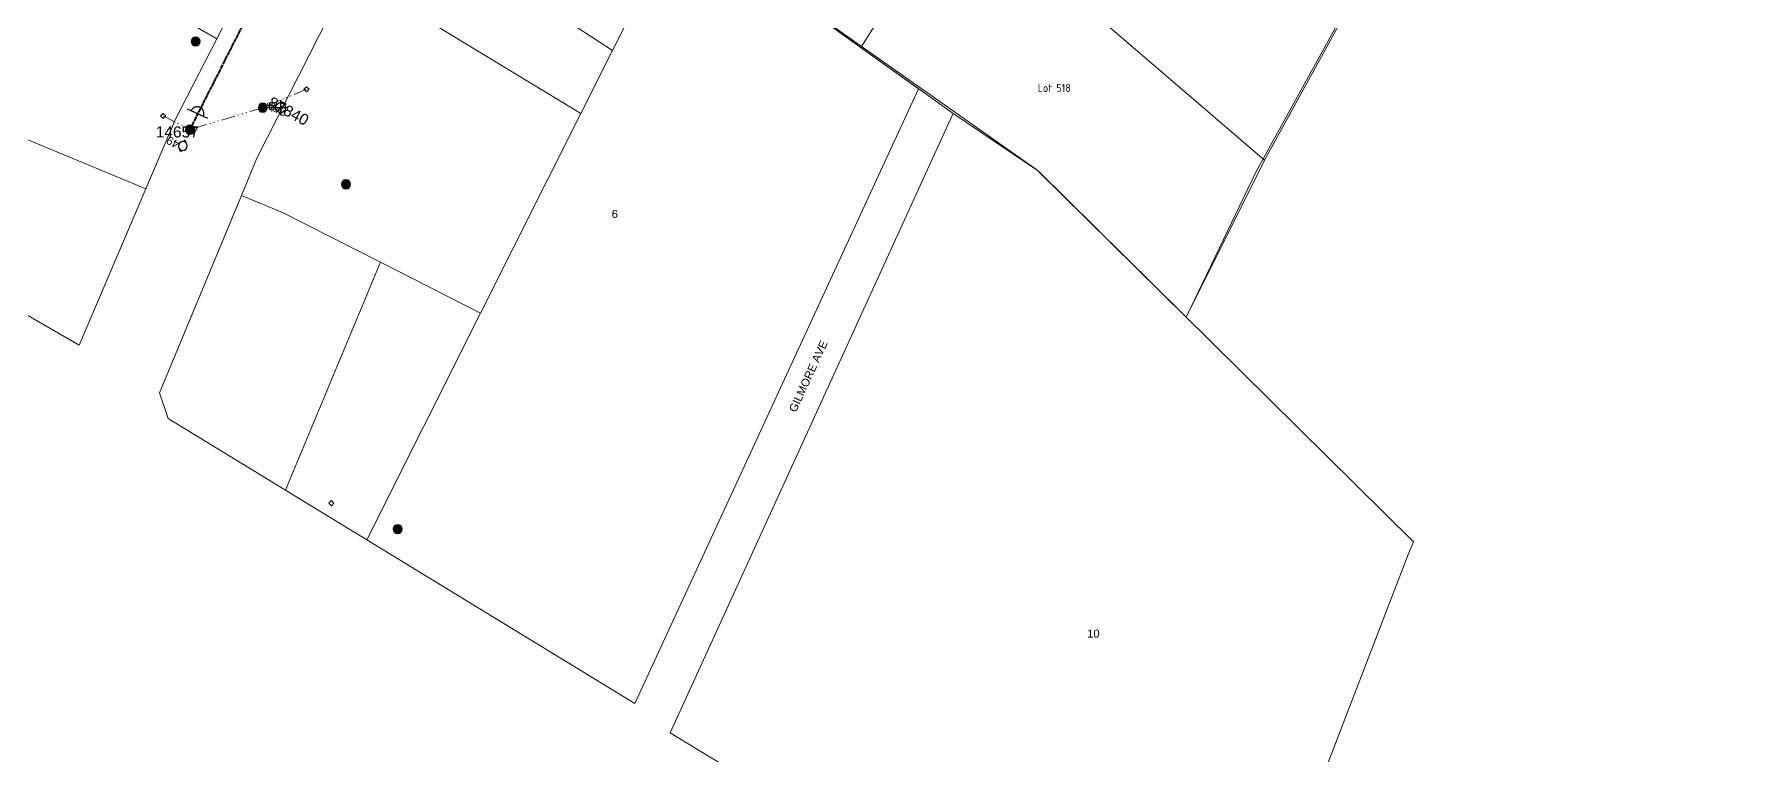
# Model space of a CAD drawing. Header units: metres. Extents: x 279683 to 1215799, y 6210454 to 24863887.
# Drawn here: x 279898.9 to 280284.1, y 6216617.5 to 6216779.8 of the extents above; entities that cross this region are included whole.
import ezdxf
from ezdxf.enums import TextEntityAlignment as Align

# ---------------------------------------------------------------- set-up
doc = ezdxf.new("R2010")
doc.units = ezdxf.units.M
doc.linetypes.add('Cable Exist OH', pattern=[1, 1, 0])
doc.linetypes.add('PHANTOMX2', pattern=[6.6, 3, -0.75, 0.2, -0.75, 0.2, -0.75, 0.2, -0.75])
doc.layers.get('0').update_dxf_attribs({"color": 6})
doc.layers.add('_User Miscellaneous11', color=252, linetype='Continuous', lineweight=13, transparency=0.5)
for name, color, linetype, lineweight in [('_User Miscellaneous5', 121, 'Continuous', 13), ('_User Miscellaneous9', 211, 'Continuous', 13), ('Cadastre Buildings_SP_EXT', 78, 'Continuous', 15), ('Cadastre Developer_SP_NEW', 92, 'Continuous', 15), ('Cadastre Land Parcels_SP_EXT', 118, 'Continuous', 15), ('Cadastre Road Names_SP_HV_LV_SL_EXT', 211, 'Continuous', 15), ('Services_SP_EXT', 42, 'PHANTOMX2', 20)]:
    doc.layers.add(name, color=color, linetype=linetype, lineweight=lineweight)
for name, color, linetype in [('Equip_SP_HV_EXT', 7, 'Continuous'), ('Equip_SP_LV_EXT', 7, 'Continuous'), ('Equip_SP_SL_EXT', 7, 'Continuous'), ('OH_Details_SP_MISC', 7, 'Continuous'), ('SupportsOH_SP_TR_HV_LV_SL_EXT', 7, 'Continuous')]:
    doc.layers.add(name, color=color, linetype=linetype)
doc.styles.add('iecARIAL', font='arial.ttf', dxfattribs={"height": 2})
doc.styles.add('LotNum', font='isocp.shx')
doc.styles.add('POLE_LABEL', font='arial.ttf', dxfattribs={"height": 2})
doc.styles.add('SL_LABEL', font='arial.ttf', dxfattribs={"height": 2})
doc.styles.get("Standard").update_dxf_attribs({"font": 'arial.ttf'})
doc.linetypes.add('Cable New UG', pattern='A,5.5,-0.01,["X",Standard,S=1.8,R=0,X=0,Y=-0.94],-1.7', length=7.21)
doc.dimstyles.get("Standard").update_dxf_attribs({"dimtxt": 2, "dimasz": 3, "dimexe": 1, "dimexo": 3, "dimgap": 0.5, "dimtad": 0, "dimlfac": -1, "dimzin": 12, "dimdsep": 46, "dimtxsty": 'Standard', "dimcen": 1, "dimclrd": 256, "dimclre": 256, "dimclrt": 256, "dimadec": 0, "dimazin": 3, "dimtfac": 1, "dimtmove": 0, "dimatfit": 3, "dimfxl": 1, "dimfxlon": 1, "dimtolj": 1, "dimtzin": 0, "dimlwd": -1, "dimlwe": -1, "dimarcsym": 0})

# ---------------------------------------------------------------- blocks, each defined once
blk = doc.blocks.new('LV_OH_LINKS_OPEN_EXT')
for p, q in [((-0.17, 4.97), (-0.17, 5.46)), ((0.17, 4.97), (0.17, 5.46)), ((-0.17, 3), (-0.17, 2.5)), ((0.17, 3), (0.17, 2.5))]:
    blk.add_line(p, q)
blk.add_lwpolyline([(0, 2.99, 1), (0, 4.98, 1)], format="xyb", close=True)
at = {"flags": 9}
for tag, p in [('ACTUAL_STATUS', (0, 0)), ('CONSTRUCTED_VOLTAGE', (0, -0.2)), ('OPERATING_VOLTAGE', (0, -0.6)), ('ORIENTATION', (0, -0.8)), ('OWNED_BY', (0, -1)), ('STATE', (0, -1.2)), ('SWITCH_TYPE', (0, -1.4)), ('NO_PHASES', (0, -0.4)), ('USAGE', (0, -1.6)), ('LEGEND', (0, -1.8)), ('NOTES', (0, -2))]:
    blk.add_attdef(tag, text='', height=0.2, dxfattribs=at).set_placement(p, align=Align.MIDDLE_LEFT)
at = {"flags": 1}
blk.add_attdef('Z', (0, 0), '', height=0.2, dxfattribs=at)
blk = doc.blocks.new('SL_LANTERN_EXT')
at = {"flags": 9}
for tag, p in [('LRATECODE', (-7.4, 0)), ('LOUTREACHVOCAB', (-7.2, 0)), ('LOUTREACH', (-7, 0)), ('LANTNUMBER', (-6.6, 0)), ('LNEW', (-6.4, 0)), ('LMASTVOCAB', (-6.2, 0)), ('LMAST', (-6, 0)), ('LLAMPVOCAB', (-5.8, 0)), ('LLAMP', (-5.6, 0)), ('LEXIST', (-5.4, 0)), ('LCHARGE3PERCENT', (-5.2, 0)), ('LCHARGE3', (-5, 0)), ('LCHARGE2PERCENT', (-4.8, 0)), ('LCHARGE2', (-4.6, 0)), ('LCHARGE1PERCENT', (-4.4, 0)), ('LCHARGE1', (-4.2, 0)), ('LCATEGORY', (-4, 0)), ('LBRACKETVOCAB', (-3.8, 0)), ('LBRACKET', (-3.6, 0)), ('LKINGHEIGHT', (-3.4, 0)), ('CREPLACE', (-3.2, 0)), ('CREMOVE', (-3, 0)), ('CNUMBER', (-2.8, 0)), ('CNEW', (-2.6, 0)), ('CEXIST', (-2.4, 0)), ('USAGE', (-2.2, 0)), ('STATE', (-2, 0)), ('OWNED_BY', (-1.8, 0)), ('ORIENTATION', (-1.6, 0)), ('OPERATING_VOLTAGE', (-1.4, 0)), ('NO_PHASES', (-1.2, 0)), ('LANTERN_TYPE', (-1, 0)), ('LANTERN_PURPOSE', (-0.8, 0)), ('CONTROL_TYPE', (-0.6, 0)), ('CONSTRUCTED_VOLTAGE', (-0.4, 0))]:
    blk.add_attdef(tag, text='', height=0.001, rotation=270, dxfattribs=at).set_placement(p, align=Align.MIDDLE_LEFT)
at = {"style": 'SL_LABEL', "flags": 9}
blk.add_attdef('STREET_CODE', text='', height=0.001, rotation=270, dxfattribs=at).set_placement((0, 0), align=Align.MIDDLE_LEFT)
at = {"flags": 1}
blk.add_attdef('Z', (0, 0), '', height=0.001, rotation=270, dxfattribs=at)
at = {"flags": 9}
for tag, p in [('LREMOVE', (0, -7.6)), ('LREPLACE', (0, -7.8)), ('LTYPE', (0, -8)), ('LTYPEVOCAB', (0, -8.2)), ('LEGEND', (0, -8.4)), ('SUBURB', (0, -8.6)), ('STREETNAME', (0, -8.8)), ('LOCATION', (0, -9)), ('NOTES', (0, -9.2)), ('MAINTAINED_BY', (0, -9.86))]:
    blk.add_attdef(tag, text='', height=0.001, dxfattribs=at).set_placement(p, align=Align.MIDDLE_LEFT)
blk.add_attdef('OPERATED_BY', (0, -9.61), '', height=0.001, dxfattribs=at)
blk.add_wipeout([(5.69, 0), (5.06, -1.06), (4, -1.69), (2.94, -1.06), (2.31, 0), (2.94, 1.06), (4, 1.69), (5.06, 1.06)])
for p, q in [((0, 0), (4, 0)), ((2.94, 1.06), (3.2, 0.8)), ((4, 1.69), (4, 0)), ((5.06, 1.06), (4.8, 0.8)), ((2.94, -1.06), (3.2, -0.8)), ((4, 0), (5.69, 0)), ((4, 0), (4, -1.69)), ((5.06, -1.06), (4.8, -0.8))]:
    blk.add_line(p, q)
blk.add_circle((4, 0), 1.12)
at = {"width": 0.9}
blk.add_attdef('LNUMBER', text='', height=1, dxfattribs=at).set_placement((7, -1), align=Align.MIDDLE_LEFT)
blk = doc.blocks.new('CCP_EXT')
blk.add_wipeout([(0, 0.57), (0.57, 0), (0, -0.57), (-0.57, 0)])
blk.add_lwpolyline([(-0.57, 0), (0, 0.57), (0.57, 0), (0, -0.57), (-0.57, 0)])
at = {"flags": 1}
blk.add_attdef('Z', (0, 0), '', height=0.2, dxfattribs=at)
at = {"flags": 9}
for tag, p in [('CCP_TYPE', (0, 0)), ('CONSTRUCTED_VOLTAGE', (0, -0.2)), ('OPERATING_VOLTAGE', (0, -0.6)), ('ORIENTATION', (0, -0.8)), ('OWNED_BY', (0, -1)), ('STATE', (0, -1.8)), ('NO_PHASES', (0, -0.4)), ('USAGE', (0, -1.2)), ('LEGEND', (0, -1.4)), ('LIFE_SUPPORT', (0, -1.6)), ('NOTES', (0, -2))]:
    blk.add_attdef(tag, text='', height=0.2, dxfattribs=at).set_placement(p, align=Align.MIDDLE_LEFT)
blk = doc.blocks.new('POLE_EXT')
blk.add_hatch(color=256).paths.add_polyline_path([(-1, 0, 1), (1, 0, 1)])
blk.add_lwpolyline([(-1, 0, 1), (1, 0, 1)], format="xyb", close=True)
at = {"flags": 8}
blk.add_attdef('pNumber', text='', height=2, dxfattribs=at).set_placement((2.5, 2.5), align=Align.MIDDLE_CENTER)
at = {"style": 'POLE_LABEL', "flags": 9}
for tag, p in [('STRUCTURE_PLANT_NUMBER', (1.35, 0.03)), ('STREET_CODE', (1.35, -0.2))]:
    blk.add_attdef(tag, text='', height=0.2, dxfattribs=at).set_placement(p, align=Align.MIDDLE_LEFT)
at = {"flags": 9}
for tag, p in [('OWNED_BY', (1.35, -0.4)), ('SPECIAL_USE', (1.35, -0.8)), ('STATE', (1.35, -1)), ('cLV', (1.35, -1.4)), ('hDepth', (1.35, -1.6)), ('hDia', (1.35, -1.8)), ('cHV', (1.35, -2)), ('cLinedev', (1.35, -3.4)), ('pExisting', (1.35, -3.8)), ('PARENT', (1.35, -0.6)), ('USAGE', (1.35, -1.2)), ('LBRACKET', (1.35, -2.2)), ('LExisting', (1.35, -2.4)), ('LANTNUMBER', (1.35, -2.6)), ('LOther', (1.35, -2.8)), ('LRemove', (1.35, -3)), ('LEGEND', (1.35, -3.2)), ('LOCATION', (1.35, -3.6)), ('pFooting', (1.35, -4.4)), ('pNew', (1.35, -4.6)), ('pRelocate', (1.35, -5)), ('pRemove', (1.35, -5.2)), ('pReplace', (1.35, -5.4)), ('pStay', (1.35, -5.6)), ('pType', (1.35, -5.8)), ('cspan', (1.35, -6)), ('STREETNAME', (1.35, -6.2)), ('SUBURB', (1.35, -6.4)), ('OPERATED_BY', (1.36, -7.01)), ('PFNUMBER', (1.35, -4)), ('NEWPFNUMBER', (1.35, -4.2)), ('NOTES', (1.35, -6.6)), ('MAINTAINED_BY', (1.36, -6.81))]:
    blk.add_attdef(tag, text='', height=0.2, dxfattribs=at).set_placement(p, align=Align.MIDDLE_LEFT)
at = {"flags": 1}
blk.add_attdef('Z', (1.35, -7.33), '', height=0.2, dxfattribs=at)
blk = doc.blocks.new('HV_USL_CLOSED_EXT')
at = {"layer": 'Equip_SP_HV_EXT'}
blk.add_line((4, 2.5), (4, -2.5), dxfattribs=at)
blk.add_arc((4, 0), 1.5, 270, 90, dxfattribs=at)
at = {"layer": 'Equip_SP_HV_EXT', "width": 0.9, "flags": 8}
blk.add_attdef('ASSET_NUM', text='', height=2, rotation=270, dxfattribs=at).set_placement((9.5, 0), align=Align.MIDDLE_CENTER)
at = {"layer": 'Equip_SP_HV_EXT'}
for tag, flags, p in [('ACTUAL_STATUS', 9, (0, 1.55)), ('STREET_CODE', 9, (0, 1.75)), ('CONSTRUCTED_VOLTAGE', 9, (0, 1.35)), ('NO_PHASES', 9, (0, 1.15)), ('OPERATING_VOLTAGE', 9, (0, 0.95)), ('ORIENTATION', 9, (0, 0.75)), ('OWNED_BY', 9, (0, 0.55)), ('OPERATED_BY', 9, (0, 0.35)), ('MAINTAINED_BY', 9, (0, 0.15)), ('STATE', 9, (0, -0.05)), ('Z', 1, (0, -1.85)), ('SWITCH_TYPE', 9, (0, -0.25)), ('USAGE', 9, (0, -0.45)), ('LEGEND', 9, (0, -0.65)), ('LOCATION', 9, (0, -0.85)), ('STREETNAME', 9, (0, -1.05)), ('SUBURB', 9, (0, -1.25)), ('NOTES', 9, (0, -1.45)), ('LABEL_ALIGNMENT', 9, (0, -1.65))]:
    blk.add_attdef(tag, text='', height=0.1, dxfattribs=dict(at, flags=flags)).set_placement(p, align=Align.MIDDLE_LEFT)
blk = doc.blocks.new('*D393')
at = {"layer": '_User Miscellaneous9', "transparency": 16777216}
for p, q in [((435853.51, 6210459.29), (1215798.07, 24863887.31)), ((1215798.07, 24863887.31), (1215798.22, 24863887.31)), ((280205.46, 6216967.3), (435853.71, 6210459.28)), ((280205.24, 6216961.94), (435853.48, 6210453.92)), ((435853.29, 6210454.07), (435853.5, 6210459.14))]:
    blk.add_line(p, q, dxfattribs=at)
at = {"layer": '_User Miscellaneous9', "linetype": 'Cable New UG', "lineweight": 0, "transparency": 16777216}
for points in [[(435853.48, 6210459.14), (435853.53, 6210459.13), (435853.51, 6210459.29)], [(435853.26, 6210454.08), (435853.31, 6210454.07), (435853.28, 6210453.92)]]:
    blk.add_solid(points, dxfattribs=at)
at = {"layer": '_User Miscellaneous9', "linetype": 'Cable New UG', "lineweight": 0, "transparency": 16777216, "insert": (1215799.05, 24863887.31), "char_height": 0.18, "attachment_point": 5}
blk.add_mtext('\\A1;5.35m', dxfattribs=at)

msp = doc.modelspace()

# ---------------------------------------------------------------- linework, layer by layer
at = {"layer": '_User Miscellaneous11', "color": 0}
msp.add_lwpolyline([(280034.5344, 6216812.6131), (280124.4453, 6216749.2333), (280158.0608, 6216716.0945), (280173.796, 6216748.8656), (280275.4968, 6216933.4496)], dxfattribs=at)
at = {"layer": 'Cadastre Buildings_SP_EXT', "linetype": 'Continuous'}
msp.add_lwpolyline([(279976.787, 6216728.456), (279954.753, 6216739.635), (279945.505, 6216743.475), (279927.083, 6216699.104), (279928.997, 6216693.32), (279955.414, 6216677.21), (279976.787, 6216728.456)], close=True, dxfattribs=at)
at = {"layer": 'Cadastre Developer_SP_NEW', "flags": 128}
for points in [[(280135.8829, 6216838.332), (280150.4086, 6216821.6869), (280199.6398, 6216795.1488), (280175.6619, 6216751.4329), (280129.1477, 6216791.3687), (280124.8744, 6216815.9355, 0.26898591), (280136.4638, 6216826.3059, 0.16666156), (280136.2645, 6216836.5852, -0.0158812)], [(280107.1155, 6216825.943), (280090.7648, 6216830.0541), (280068.1624, 6216788.7678), (280084.8436, 6216776.8095), (280111.8172, 6216819.1953, -0.13506722)], [(280111.8172, 6216819.1953, 0.2283857), (280124.8744, 6216815.9355), (280129.1477, 6216791.3687), (280175.6619, 6216751.4329), (280158.0608, 6216716.0945), (280124.847, 6216748.962), (280105.643, 6216761.934), (280097.642, 6216767.635), (280084.8436, 6216776.8095)]]:
    msp.add_lwpolyline(points, format="xyb", close=True, dxfattribs=at)
at = {"layer": 'Cadastre Land Parcels_SP_EXT', "linetype": 'Continuous'}
msp.add_lwpolyline([(279884.95, 6216888.485), (279926.346, 6216865.605), (279902.385, 6216818.339), (279899.286, 6216814.892), (279894.45, 6216805.128), (279939.987, 6216778.706), (279971.81, 6216840.658), (279942.583, 6216857.452), (279947.656, 6216867.327), (279890.857, 6216900.016)], dxfattribs=at)
for points in [[(280036.322, 6216790.725), (279985.808, 6216824.571), (279978.102, 6216809.349), (280028.984, 6216776.103), (280036.322, 6216790.725)], [(280021.833, 6216761.911), (280028.984, 6216776.103), (279978.102, 6216809.349), (279970.026, 6216793.43), (280021.833, 6216761.911)], [(280097.8371, 6216767.496), (280044.089, 6216806.025), (280036.322, 6216790.725), (280028.984, 6216776.103), (280021.833, 6216761.911), (279999.311, 6216716.994), (279973.681, 6216666.061), (280034.027, 6216629.216), (280097.8371, 6216767.496)], [(279924.029, 6216745.014), (279881.684, 6216762.548), (279869.013, 6216732.927), (279872.506, 6216730.855), (279908.968, 6216709.779), (279924.029, 6216745.014)], [(280209.14, 6216665.548), (280124.847, 6216748.962), (280105.643, 6216761.934), (280104.597, 6216759.659), (280041.959, 6216622.62), (280098.743, 6216588.045), (280118.76, 6216575.811), (280127.654, 6216570.387), (280146, 6216601.634), (280177.505, 6216583.596), (280183.216, 6216598.365), (280208, 6216662.73), (280209.14, 6216665.548)]]:
    msp.add_lwpolyline(points, close=True, dxfattribs=at)

# ---------------------------------------------------------------- block references
at = {"layer": '_User Miscellaneous5', "xscale": 0.5, "yscale": 0.5, "zscale": 0.5}
for p in [(279935.189, 6216778.125), (279933.9268, 6216758.2808), (279969.015, 6216745.995), (279980.663, 6216668.434)]:
    msp.add_blockref('POLE_EXT', p, dxfattribs=at)
at = {"layer": 'Equip_SP_LV_EXT', "rotation": 156.0847987804657}
msp.add_blockref('LV_OH_LINKS_OPEN_EXT', (279933.9268, 6216758.2808), dxfattribs=at)
at = {"layer": 'Equip_SP_SL_EXT'}
ref = msp.add_blockref('SL_LANTERN_EXT', (279950.309, 6216763.255), dxfattribs=at)
ref.add_attrib('ASSET_NUM', '87840', dxfattribs={"layer": '0', "height": 2.5, "rotation": 331.96402, "style": 'iecARIAL'}).set_placement((279951.809, 6216764.755), align=Align.MIDDLE_LEFT)
at = {"layer": 'Services_SP_EXT'}
for p in [(279927.892, 6216761.3682), (279965.7504, 6216674.2724)]:
    msp.add_blockref('CCP_EXT', p, dxfattribs=at)
at = {"layer": 'SupportsOH_SP_TR_HV_LV_SL_EXT'}
for p in [(279935.189, 6216778.125), (279933.9268, 6216758.2808), (279969.015, 6216745.995), (279980.663, 6216668.434)]:
    msp.add_blockref('POLE_EXT', p, dxfattribs=at)

# ---------------------------------------------------------------- texts
at = {"layer": 'Cadastre Developer_SP_NEW', "style": 'LotNum'}
msp.add_text('Lot 518', height=1.8, dxfattribs=at).set_placement((280128.3632, 6216767.6713), align=Align.MIDDLE_CENTER)
at = {"layer": 'Cadastre Land Parcels_SP_EXT'}
msp.add_text('49', height=1.8, rotation=152.818242, dxfattribs=at).set_placement((279930.0424, 6216755.4437), align=Align.MIDDLE_CENTER)
for s, p in [('6', (280029.4861, 6216739.3338)), ('10', (280137.172, 6216644.9409))]:
    msp.add_text(s, height=1.8, dxfattribs=at).set_placement(p, align=Align.MIDDLE_CENTER)
at = {"layer": 'Cadastre Road Names_SP_HV_LV_SL_EXT'}
msp.add_text('GILMORE AVE', height=1.8, rotation=65.374496, dxfattribs=at).set_placement((280070.2356, 6216694.5588))

# ---------------------------------------------------------------- dimensions: what is measured, and where the dimension line sits
at = {"layer": '_User Miscellaneous9', "color": 1, "linetype": 'Cable New UG', "lineweight": 0}
dim = msp.add_linear_dim(base=(435853.2837, 6210453.9249), p1=(280205.3598, 6216967.3078), p2=(280205.1356, 6216961.9473), angle=267.605721, text='5.35m', dimstyle='Standard', override={"dimtxt": 0.18, "dimasz": 0.15, "dimexe": 0.2, "dimexo": 0.1, "dimtoh": 1, "dimadec": 2, "dimfxlon": 0}, dxfattribs=at)
dim.commit()
dim.dimension.update_dxf_attribs({"geometry": '*D393', "text_midpoint": (1215799.0513, 24863887.3136), "dimtype": 161})

# ---------------------------------------------------------------- next in the draw order: block references
at = {"layer": 'Services_SP_EXT'}
for p in [(279960.1467, 6216767.3907), (279927.892, 6216761.3682), (279965.7504, 6216674.2724)]:
    msp.add_blockref('CCP_EXT', p, dxfattribs=at)
at = {"layer": 'SupportsOH_SP_TR_HV_LV_SL_EXT'}
msp.add_blockref('POLE_EXT', (279950.309, 6216763.255), dxfattribs=at)

# ---------------------------------------------------------------- next in the draw order: linework, layer by layer
at = {"layer": 'Cadastre Buildings_SP_EXT', "linetype": 'Continuous'}
for points in [[(279939.987, 6216778.706), (279894.45, 6216805.128), (279864.647, 6216735.457), (279869.013, 6216732.927), (279881.684, 6216762.548), (279924.029, 6216745.014), (279930.71, 6216760.645), (279939.987, 6216778.706)], [(279999.311, 6216716.994), (279976.787, 6216728.456), (279955.414, 6216677.21), (279973.681, 6216666.061), (279999.311, 6216716.994)]]:
    msp.add_lwpolyline(points, close=True, dxfattribs=at)
at = {"layer": 'Services_SP_EXT'}
msp.add_lwpolyline([(279927.8919, 6216761.3682), (279933.9268, 6216758.2808)], dxfattribs=at)

# ---------------------------------------------------------------- next in the draw order: block references
at = {"layer": 'Equip_SP_HV_EXT'}
ref = msp.add_blockref('HV_USL_CLOSED_EXT', (279933.9267, 6216758.2807), dxfattribs=dict(at, rotation=65.7484530065195))
ref.add_attrib('ASSET_NUM', '14657', dxfattribs={"layer": '0', "height": 2.5}).set_placement((279935.9267, 6216759.0307), align=Align.TOP_RIGHT)
at = {"layer": 'Services_SP_EXT'}
msp.add_blockref('CCP_EXT', (279960.1467, 6216767.3907), dxfattribs=at)

# ---------------------------------------------------------------- next in the draw order: linework, layer by layer
at = {"layer": 'Cadastre Buildings_SP_EXT', "linetype": 'Continuous'}
msp.add_lwpolyline([(280021.833, 6216761.911), (279970.026, 6216793.43), (279948.97, 6216751.856), (279945.505, 6216743.475), (279954.753, 6216739.635), (279976.787, 6216728.456), (279999.311, 6216716.994), (280021.833, 6216761.911)], close=True, dxfattribs=at)
at = {"layer": 'OH_Details_SP_MISC', "color": 7, "linetype": 'Cable Exist OH', "lineweight": 40, "flags": 128}
msp.add_lwpolyline([(279933.9268, 6216758.2808), (279954.856, 6216799.621), (279973.2814, 6216834.907), (279991.583, 6216870.539), (280003.704, 6216894.02), (280026.99, 6216936.517), (280042.6287, 6216964.9353), (280063.4037, 6217002.7775), (280093.3384, 6217057.5519), (280110.1052, 6217087.9837), (280130.3355, 6217124.7431)], dxfattribs=at)
at = {"layer": 'Services_SP_EXT'}
msp.add_lwpolyline([(279960.1467, 6216767.3907), (279950.309, 6216763.255), (279933.9268, 6216758.2808)], dxfattribs=at)

# ---------------------------------------------------------------- next in the draw order: block references
at = {"layer": '_User Miscellaneous5'}
ref = msp.add_blockref('SL_LANTERN_EXT', (279950.309, 6216763.255), dxfattribs=dict(at, xscale=0.5, yscale=0.5, zscale=0.5))
ref.add_attrib('ASSET_NUM', '87840', dxfattribs={"layer": '0', "height": 1.25, "rotation": 331.96402, "style": 'iecARIAL'}).set_placement((279951.059, 6216764.005), align=Align.MIDDLE_LEFT)

# ---------------------------------------------------------------- next in the draw order: block references
at = {"layer": '_User Miscellaneous5', "xscale": 0.5, "yscale": 0.5, "zscale": 0.5}
msp.add_blockref('POLE_EXT', (279950.309, 6216763.255), dxfattribs=at)

doc.saveas('drawing.dxf')
